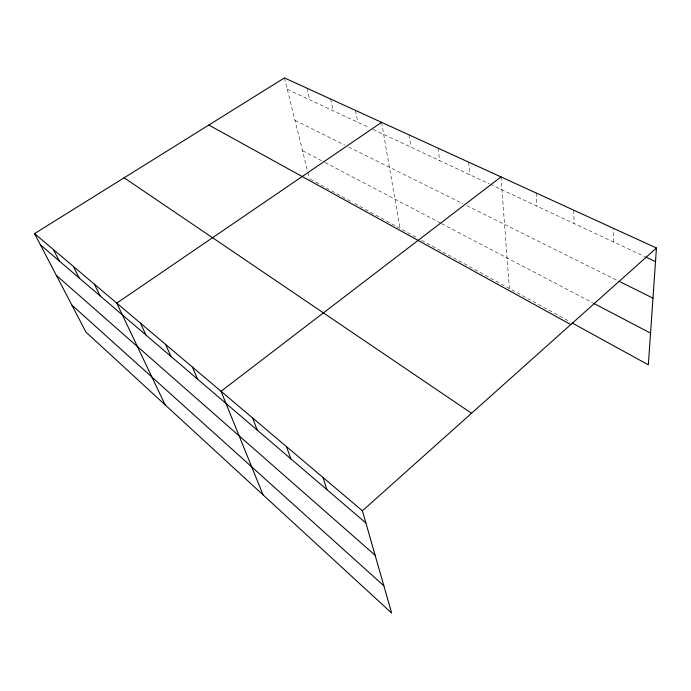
<?xml version="1.0" encoding="UTF-8"?>
<svg xmlns="http://www.w3.org/2000/svg" width="691" height="691" viewBox="0 0 691 691"><rect width="100%" height="100%" fill="white"/><g stroke="black" fill="none" stroke-linecap="round" stroke-linejoin="round"><path stroke-width="0.52" stroke-dasharray="3.46 2.59" d="M613.444 241.928L613.815 228.505M287.275 89.32L369.314 127.705M373.149 129.493L489.349 183.866M490.316 184.324L644.988 256.689M294.971 120.355L344.792 145.093M348.653 147.01L463.013 203.802M466.814 205.693L617.262 280.408M302.503 150.69L324.062 161.996M325.003 162.489L440.677 223.124M441.618 223.616L592.602 302.77M310.363 179.168L350.89 201.435M354.587 203.465L417.925 238.257M421.683 240.321L570.291 321.954M284.442 77.91L307.642 171.411M307.892 172.448L309.438 178.667M306.994 88.223L309.672 99.798M330.644 99.029L333.148 110.785M355.476 110.387L357.8 122.316M381.587 122.324L400.072 228.453M409.081 134.9L410.946 147.183M438.059 148.15L439.657 160.623M468.645 162.135L469.949 174.788M500.992 176.922L509.379 288.493M536.311 193.074L536.89 206.108M573.85 210.237L573.979 223.469"/><path stroke-width="1.04" d="M34.55 233.61L362.412 510.796L391.667 613.09L85.96 332.103L34.55 233.61L284.442 77.91L656.45 248L648.357 364.831L572.165 322.982M362.412 510.796L656.45 248M500.992 176.922L221.042 391.279L263.072 494.894M381.587 122.324L116.77 303.124L165.123 404.874M645.947 257.138L655.509 261.613M619.196 281.358L652.978 298.141M593.543 303.263L650.551 333.148M208.803 125.036L570.783 324.563M124.138 177.794L471.53 413.27M40.432 244.873L365.885 522.949M56.342 275.363L375.127 555.244M71.795 304.973L383.859 585.787M53.432 249.572L59.262 260.965M73.367 266.424L79.128 277.937M94.442 284.243L100.126 295.878M140.454 323.146L145.922 335.005M165.633 344.429L170.945 356.383M192.444 367.094L197.566 379.134M252.595 417.951L257.233 430.113M286.48 446.602L290.807 458.798M322.982 477.464L326.921 489.651"/></g></svg>
